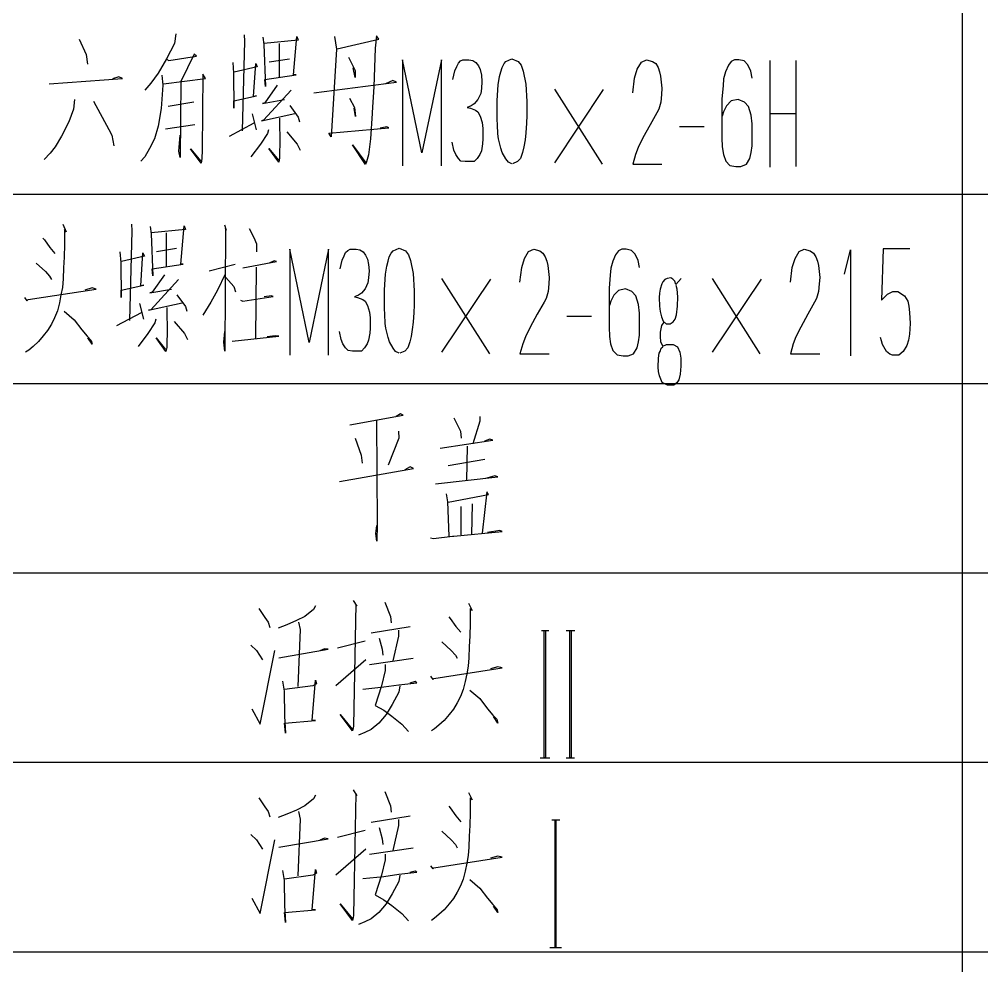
# Model space of a CAD drawing. Extents: x 0 to 2376, y 0 to 3364.
# Drawn here: x 1836.5 to 1978.8, y 821.9 to 961.8 of the extents above; entities that cross this region are included whole.
import ezdxf

# ---------------------------------------------------------------- set-up
doc = ezdxf.new("R2010")
doc.units = 0
doc.header["$MEASUREMENT"] = 0
doc.layers.add('6', color=7, linetype='Continuous')
doc.layers.add('9', color=7, linetype='Continuous')

# ---------------------------------------------------------------- blocks, each defined once
blk = doc.blocks.new('BLKENT220')
at = {"layer": '9', "color": 2, "linetype": 'Continuous'}
for p, q in [((1880.31, 847.137), (1880.05, 846.588)), ((1885.91, 847.922), (1886.43, 847.059)), ((1886.27, 847.373), (1886.07, 834.588)), ((1886.43, 847.059), (1886.27, 847.373)), ((1890.56, 847.686), (1891.4, 845.569)), ((1902.95, 847.529), (1903.48, 846.431)), ((1871.95, 846.745), (1872.84, 845.412)), ((1872.84, 845.412), (1873.31, 844.706)), ((1878.75, 845.569), (1877.54, 844.941)), ((1880.05, 846.588), (1878.75, 845.569)), ((1891.4, 845.569), (1891.5, 844.627)), ((1900.03, 845.49), (1900.24, 845.255)), ((1903.48, 846.431), (1903.22, 846.745)), ((1903.22, 846.745), (1903.22, 844.549)), ((1873.31, 844.706), (1873.57, 843.922)), ((1876.08, 844.314), (1874.82, 843.843)), ((1877.54, 844.941), (1876.08, 844.314)), ((1877.8, 844.706), (1878.07, 843.608)), ((1888.58, 843.137), (1894.33, 844.078)), ((1900.24, 845.255), (1901.07, 844.078)), ((1901.07, 844.078), (1901.8, 843.216)), ((1903.22, 844.549), (1903.16, 842.667)), ((1878.07, 843.608), (1877.7, 835.216)), ((1892.6, 842.667), (1891.76, 838.98)), ((1892.6, 843.529), (1892.6, 842.667)), ((1903.16, 842.667), (1903.06, 841.098)), ((1916.44, 843.44), (1915.29, 843.44)), ((1915.71, 843.44), (1915.71, 824.64)), ((1915.92, 824.64), (1915.92, 843.44)), ((1870.75, 841.333), (1871.58, 840.549)), ((1883.56, 840.941), (1887.69, 841.961)), ((1889.73, 842.353), (1890.2, 840.706)), ((1899.03, 841.804), (1900.39, 840.549)), ((1903.06, 841.098), (1903.01, 839.451)), ((1871.58, 840.549), (1872.05, 839.843)), ((1872.05, 839.843), (1872.47, 839.137)), ((1872.16, 829.647), (1874.3, 840.549)), ((1874.93, 839.451), (1882.2, 840.706)), ((1881.67, 840.784), (1880.99, 840.471)), ((1882.2, 840.706), (1881.67, 840.784)), ((1890.2, 840.706), (1890.3, 839.843)), ((1900.39, 840.549), (1901.02, 839.843)), ((1901.02, 839.843), (1901.28, 839.373)), ((1883.35, 835.373), (1887.79, 839.216)), ((1888.31, 838.431), (1894.75, 839.373)), ((1890.61, 838.431), (1890.61, 837.569)), ((1903.01, 839.451), (1902.9, 838.196)), ((1890.61, 837.569), (1890.09, 835.294)), ((1897.83, 836.392), (1907.92, 837.961)), ((1902.69, 837.098), (1902.48, 835.922)), ((1902.9, 838.196), (1902.69, 837.098)), ((1907.29, 838.118), (1906.2, 837.804)), ((1907.92, 837.961), (1907.29, 838.118)), ((1875.45, 836), (1875.71, 834.51)), ((1879.84, 830.196), (1880.31, 836.157)), ((1880.47, 835.608), (1879.95, 835.294)), ((1880.31, 836.157), (1880.47, 835.608)), ((1890.41, 835.137), (1892.65, 835.451)), ((1892.65, 835.451), (1895.32, 835.765)), ((1895.06, 835.922), (1894.27, 835.686)), ((1895.32, 835.765), (1895.06, 835.922)), ((1897.31, 836.706), (1897.67, 836.235)), ((1897.67, 836.235), (1897.83, 836.392)), ((1902.48, 835.922), (1902.17, 834.745)), ((1875.71, 834.51), (1875.76, 830.824)), ((1879.95, 835.294), (1875.76, 834.745)), ((1886.07, 834.588), (1885.96, 829.412)), ((1887.32, 834.824), (1890.41, 835.137)), ((1890.09, 835.294), (1889.15, 832.392)), ((1892.65, 834.353), (1891.66, 832.549)), ((1892.81, 835.294), (1892.65, 834.353)), ((1902.17, 834.745), (1901.75, 833.725)), ((1903.16, 834.667), (1904.63, 833.412)), ((1891.66, 832.549), (1890.77, 831.059)), ((1901.28, 832.784), (1900.71, 831.843)), ((1901.75, 833.725), (1901.28, 832.784)), ((1904.63, 833.412), (1905.78, 831.922)), ((1870.9, 831.922), (1872.16, 829.647)), ((1889.15, 832.392), (1890.41, 831.686)), ((1890.41, 831.686), (1891.61, 830.824)), ((1900.71, 831.843), (1900.08, 831.059)), ((1905.78, 831.922), (1906.56, 830.98)), ((1875.76, 830.824), (1875.87, 828.314)), ((1875.76, 829.804), (1880.31, 830.196)), ((1875.87, 828.314), (1875.76, 829.804)), ((1880.31, 830.196), (1879.84, 830.196)), ((1885.8, 828.627), (1883.97, 831.059)), ((1883.97, 831.059), (1885.8, 828.863)), ((1889.67, 829.804), (1888.58, 828.863)), ((1890.77, 831.059), (1889.67, 829.804)), ((1891.61, 830.824), (1893.07, 829.647)), ((1899.35, 830.196), (1898.56, 829.49)), ((1900.08, 831.059), (1899.35, 830.196)), ((1906.56, 830.98), (1907.14, 830.353)), ((1907.29, 829.804), (1906.67, 830.745)), ((1907.14, 830.353), (1907.29, 829.804)), ((1885.91, 829.02), (1885.8, 828.627)), ((1885.96, 829.412), (1885.91, 829.02)), ((1887.63, 828.392), (1886.69, 828)), ((1888.58, 828.863), (1887.63, 828.392)), ((1893.07, 829.647), (1894.07, 828.549)), ((1897.93, 828.941), (1897.46, 828.627)), ((1898.56, 829.49), (1897.93, 828.941)), ((1914.98, 824.64), (1916.71, 824.64))]:
    blk.add_line(p, q, dxfattribs=at)
blk = doc.blocks.new('BLKENT221')
at = {"layer": '9', "color": 2, "linetype": 'Continuous'}
for p, q in [((1885.91, 875.922), (1886.43, 875.059)), ((1886.27, 875.373), (1886.07, 862.588)), ((1886.43, 875.059), (1886.27, 875.373)), ((1890.56, 875.686), (1891.4, 873.569)), ((1902.95, 875.529), (1903.48, 874.431)), ((1871.95, 874.745), (1872.84, 873.412)), ((1880.05, 874.588), (1878.75, 873.569)), ((1880.31, 875.137), (1880.05, 874.588)), ((1903.48, 874.431), (1903.22, 874.745)), ((1903.22, 874.745), (1903.22, 872.549)), ((1872.84, 873.412), (1873.31, 872.706)), ((1873.31, 872.706), (1873.57, 871.922)), ((1877.54, 872.941), (1876.08, 872.314)), ((1878.75, 873.569), (1877.54, 872.941)), ((1877.8, 872.706), (1878.07, 871.608)), ((1891.4, 873.569), (1891.5, 872.627)), ((1900.03, 873.49), (1900.24, 873.255)), ((1900.24, 873.255), (1901.07, 872.078)), ((1903.22, 872.549), (1903.16, 870.667)), ((1876.08, 872.314), (1874.82, 871.843)), ((1878.07, 871.608), (1877.7, 863.216)), ((1888.58, 871.137), (1894.33, 872.078)), ((1892.6, 871.529), (1892.6, 870.667)), ((1901.07, 872.078), (1901.8, 871.216)), ((1914.82, 871.44), (1913.73, 871.44)), ((1914.14, 852.64), (1914.14, 871.44)), ((1914.35, 871.44), (1914.35, 852.64)), ((1918.69, 871.44), (1917.39, 871.44)), ((1917.91, 852.64), (1917.91, 871.44)), ((1918.12, 871.44), (1918.12, 852.64)), ((1883.56, 868.941), (1887.69, 869.961)), ((1889.73, 870.353), (1890.2, 868.706)), ((1892.6, 870.667), (1891.76, 866.98)), ((1899.03, 869.804), (1900.39, 868.549)), ((1903.16, 870.667), (1903.06, 869.098)), ((1870.75, 869.333), (1871.58, 868.549)), ((1871.58, 868.549), (1872.05, 867.843)), ((1872.16, 857.647), (1874.3, 868.549)), ((1874.93, 867.451), (1882.2, 868.706)), ((1881.67, 868.784), (1880.99, 868.471)), ((1882.2, 868.706), (1881.67, 868.784)), ((1890.2, 868.706), (1890.3, 867.843)), ((1900.39, 868.549), (1901.02, 867.843)), ((1903.06, 869.098), (1903.01, 867.451)), ((1872.05, 867.843), (1872.47, 867.137)), ((1883.35, 863.373), (1887.79, 867.216)), ((1888.31, 866.431), (1894.75, 867.373)), ((1901.02, 867.843), (1901.28, 867.373)), ((1903.01, 867.451), (1902.9, 866.196)), ((1890.61, 865.569), (1890.09, 863.294)), ((1890.61, 866.431), (1890.61, 865.569)), ((1897.83, 864.392), (1907.92, 865.961)), ((1902.9, 866.196), (1902.69, 865.098)), ((1907.29, 866.118), (1906.2, 865.804)), ((1907.92, 865.961), (1907.29, 866.118)), ((1875.45, 864), (1875.71, 862.51)), ((1879.84, 858.196), (1880.31, 864.157)), ((1880.31, 864.157), (1880.47, 863.608)), ((1895.06, 863.922), (1894.27, 863.686)), ((1895.32, 863.765), (1895.06, 863.922)), ((1897.31, 864.706), (1897.67, 864.235)), ((1897.67, 864.235), (1897.83, 864.392)), ((1902.48, 863.922), (1902.17, 862.745)), ((1902.69, 865.098), (1902.48, 863.922)), ((1875.71, 862.51), (1875.76, 858.824)), ((1879.95, 863.294), (1875.76, 862.745)), ((1880.47, 863.608), (1879.95, 863.294)), ((1886.07, 862.588), (1885.96, 857.412)), ((1887.32, 862.824), (1890.41, 863.137)), ((1890.09, 863.294), (1889.15, 860.392)), ((1890.41, 863.137), (1892.65, 863.451)), ((1892.65, 863.451), (1895.32, 863.765)), ((1892.81, 863.294), (1892.65, 862.353)), ((1902.17, 862.745), (1901.75, 861.725)), ((1903.16, 862.667), (1904.63, 861.412)), ((1892.65, 862.353), (1891.66, 860.549)), ((1901.75, 861.725), (1901.28, 860.784)), ((1904.63, 861.412), (1905.78, 859.922)), ((1870.9, 859.922), (1872.16, 857.647)), ((1889.15, 860.392), (1890.41, 859.686)), ((1890.41, 859.686), (1891.61, 858.824)), ((1891.66, 860.549), (1890.77, 859.059)), ((1900.71, 859.843), (1900.08, 859.059)), ((1901.28, 860.784), (1900.71, 859.843)), ((1905.78, 859.922), (1906.56, 858.98)), ((1875.76, 858.824), (1875.87, 856.314)), ((1875.76, 857.804), (1880.31, 858.196)), ((1880.31, 858.196), (1879.84, 858.196)), ((1885.8, 856.627), (1883.97, 859.059)), ((1883.97, 859.059), (1885.8, 856.863)), ((1890.77, 859.059), (1889.67, 857.804)), ((1891.61, 858.824), (1893.07, 857.647)), ((1899.35, 858.196), (1898.56, 857.49)), ((1900.08, 859.059), (1899.35, 858.196)), ((1906.56, 858.98), (1907.14, 858.353)), ((1907.29, 857.804), (1906.67, 858.745)), ((1907.14, 858.353), (1907.29, 857.804)), ((1875.87, 856.314), (1875.76, 857.804)), ((1885.91, 857.02), (1885.8, 856.627)), ((1885.96, 857.412), (1885.91, 857.02)), ((1888.58, 856.863), (1887.63, 856.392)), ((1889.67, 857.804), (1888.58, 856.863)), ((1893.07, 857.647), (1894.07, 856.549)), ((1897.93, 856.941), (1897.46, 856.627)), ((1898.56, 857.49), (1897.93, 856.941)), ((1887.63, 856.392), (1886.69, 856)), ((1913.57, 852.64), (1914.98, 852.64)), ((1914.35, 852.64), (1914.14, 852.64)), ((1917.39, 852.64), (1918.64, 852.64)), ((1918.12, 852.64), (1917.91, 852.64))]:
    blk.add_line(p, q, dxfattribs=at)
blk = doc.blocks.new('BLKENT222')
at = {"layer": '9', "color": 2, "linetype": 'Continuous'}
for p, q in [((1885.39, 901.882), (1893.28, 903.294)), ((1889.36, 902.51), (1889.46, 887.137)), ((1892.92, 903.529), (1892.24, 903.137)), ((1893.28, 903.294), (1892.92, 903.529)), ((1900.76, 902.902), (1901.75, 900.941)), ((1904.63, 902.431), (1903.58, 899.059)), ((1904.63, 903.137), (1904.63, 902.431)), ((1892.6, 900.941), (1892.65, 899.922)), ((1901.75, 900.941), (1901.86, 899.922)), ((1886.17, 899.922), (1887.06, 897.412)), ((1892.65, 899.922), (1891.08, 895.922)), ((1898.77, 898.431), (1906.56, 899.608)), ((1906.09, 899.765), (1905.31, 899.451)), ((1906.56, 899.608), (1906.09, 899.765)), ((1902.75, 898.745), (1902.64, 893.647)), ((1887.06, 897.412), (1887.22, 896.235)), ((1905.36, 896.784), (1899.92, 895.843)), ((1883.87, 893.49), (1894.8, 895.451)), ((1894.33, 895.686), (1893.54, 895.216)), ((1894.8, 895.451), (1894.33, 895.686)), ((1898.09, 893.176), (1907.29, 894.196)), ((1906.82, 894.353), (1905.46, 893.961)), ((1907.29, 894.196), (1906.82, 894.353)), ((1899.66, 891.686), (1899.87, 890.51)), ((1899.92, 890.431), (1905.93, 891.608)), ((1905.67, 892), (1904.99, 885.882)), ((1905.93, 891.608), (1905.67, 892)), ((1899.87, 890.51), (1900.03, 885.412)), ((1901.8, 889.804), (1901.8, 885.647)), ((1903.48, 890.196), (1903.37, 885.647)), ((1889.25, 885.804), (1889.41, 886.98)), ((1889.46, 887.137), (1889.41, 884.706)), ((1889.41, 884.706), (1889.25, 885.804)), ((1897.78, 885.098), (1900.6, 885.412)), ((1900.6, 885.412), (1900.76, 885.412)), ((1900.76, 885.412), (1907.92, 886.118)), ((1907.56, 886.275), (1905.78, 885.961)), ((1907.92, 886.118), (1907.56, 886.275)), ((1897.31, 885.176), (1897.78, 885.098))]:
    blk.add_line(p, q, dxfattribs=at)
blk = doc.blocks.new('BLKENT223')
at = {"layer": '9', "color": 2, "linetype": 'Continuous'}
for p, q in [((1842.95, 931.529), (1843.48, 930.431)), ((1843.48, 930.431), (1843.22, 930.745)), ((1843.22, 930.745), (1843.22, 928.549)), ((1853.1, 931.529), (1853.15, 930.588)), ((1855.87, 931.216), (1856.03, 930.118)), ((1861.1, 930.745), (1856.03, 930.275)), ((1860.42, 925.647), (1860.89, 931.294)), ((1860.89, 931.294), (1861.1, 930.745)), ((1866.85, 931.451), (1867.11, 930.667)), ((1867.01, 930.902), (1866.9, 912.784)), ((1867.11, 930.667), (1867.01, 930.902)), ((1870.51, 930.902), (1871.19, 929.569)), ((1840.03, 929.49), (1840.24, 929.255)), ((1853.15, 930.588), (1852.84, 917.333)), ((1856.03, 930.118), (1856.29, 923.922)), ((1858.27, 930.275), (1858.27, 925.255)), ((1871.19, 929.569), (1871.61, 928.627)), ((1840.24, 929.255), (1841.07, 928.078)), ((1841.07, 928.078), (1841.8, 927.216)), ((1843.22, 928.549), (1843.16, 926.667)), ((1856.81, 927.529), (1859.79, 928)), ((1871.61, 928.627), (1871.61, 927.451)), ((1891.79, 927.6), (1892.68, 928)), ((1892.68, 928), (1893.62, 927.6)), ((1964.24, 927.92), (1964.03, 920.32)), ((1968.21, 927.92), (1964.24, 927.92)), ((1843.16, 926.667), (1843.06, 925.098)), ((1851.42, 927.451), (1851.53, 925.882)), ((1855.03, 926.824), (1851.63, 926.039)), ((1854.51, 922.431), (1854.82, 927.294)), ((1854.82, 927.294), (1855.03, 926.824)), ((1879.4, 914.08), (1876.52, 927.84)), ((1876.52, 927.84), (1876.52, 912.16)), ((1882.27, 927.84), (1879.4, 914.08)), ((1882.27, 912.16), (1882.27, 927.84)), ((1884.29, 926.24), (1884.55, 926.88)), ((1884.55, 926.88), (1884.78, 927.36)), ((1884.78, 927.36), (1885.1, 927.68)), ((1885.1, 927.68), (1885.46, 927.84)), ((1885.46, 927.84), (1886.35, 927.84)), ((1886.35, 927.84), (1886.9, 927.76)), ((1886.9, 927.76), (1887.37, 927.44)), ((1887.37, 927.44), (1887.74, 926.96)), ((1887.74, 926.96), (1888, 926.4)), ((1891.06, 926.08), (1891.24, 926.72)), ((1891.24, 926.72), (1891.53, 927.28)), ((1891.53, 927.28), (1891.79, 927.6)), ((1893.62, 927.6), (1894.09, 927.04)), ((1894.09, 927.04), (1894.38, 926.16)), ((1910.82, 925.12), (1911.24, 926.48)), ((1911.24, 926.48), (1911.84, 927.52)), ((1911.84, 927.52), (1912.6, 927.84)), ((1912.6, 927.84), (1913.49, 927.6)), ((1913.49, 927.6), (1913.96, 927.28)), ((1913.96, 927.28), (1914.3, 926.72)), ((1914.3, 926.72), (1914.54, 926.08)), ((1924.71, 927.04), (1924.29, 926.08)), ((1925.12, 927.6), (1924.71, 927.04)), ((1925.62, 927.84), (1925.12, 927.6)), ((1926.27, 927.84), (1925.62, 927.84)), ((1927.06, 927.68), (1926.27, 927.84)), ((1927.58, 927.12), (1927.06, 927.68)), ((1928.05, 926.16), (1927.58, 927.12)), ((1950.82, 925.12), (1951.24, 926.48)), ((1951.24, 926.48), (1951.84, 927.52)), ((1951.84, 927.52), (1952.6, 927.84)), ((1952.6, 927.84), (1953.49, 927.6)), ((1953.49, 927.6), (1953.96, 927.28)), ((1953.96, 927.28), (1954.3, 926.72)), ((1954.3, 926.72), (1954.54, 926.08)), ((1958.54, 924.16), (1959.42, 927.76)), ((1959.42, 927.76), (1959.42, 912.08)), ((1839.03, 925.804), (1840.39, 924.549)), ((1843.06, 925.098), (1843.01, 923.451)), ((1851.53, 925.882), (1851.58, 920.706)), ((1856.18, 924.941), (1860.78, 925.647)), ((1860.78, 925.647), (1860.42, 925.647)), ((1864.6, 924.627), (1868.47, 925.647)), ((1869.57, 925.098), (1874.54, 926.039)), ((1871.56, 925.176), (1871.45, 914.667)), ((1874.22, 926.118), (1873.49, 925.804)), ((1874.54, 926.039), (1874.22, 926.118)), ((1883.97, 924.96), (1884.13, 925.6)), ((1884.13, 925.6), (1884.29, 926.24)), ((1888, 926.4), (1888.18, 925.6)), ((1888.18, 925.6), (1888.26, 924.64)), ((1890.69, 924.16), (1890.88, 925.36)), ((1890.88, 925.36), (1891.06, 926.08)), ((1894.38, 926.16), (1894.75, 924.24)), ((1910.56, 922.96), (1910.82, 925.12)), ((1914.54, 926.08), (1914.69, 925.44)), ((1914.69, 925.44), (1914.88, 923.68)), ((1924.29, 926.08), (1924, 925.04)), ((1928.24, 925.12), (1928.05, 926.16)), ((1950.56, 922.96), (1950.82, 925.12)), ((1954.54, 926.08), (1954.69, 925.44)), ((1954.69, 925.44), (1954.88, 923.68)), ((1840.39, 924.549), (1841.02, 923.843)), ((1841.02, 923.843), (1841.28, 923.373)), ((1856.29, 923.922), (1856.18, 924.941)), ((1858.01, 924.078), (1856.18, 921.49)), ((1866.95, 924.157), (1865.86, 921.804)), ((1867.06, 923.686), (1868.26, 922.353)), ((1888.26, 924.64), (1888.18, 923.6)), ((1890.54, 921.84), (1890.69, 924.16)), ((1894.75, 924.24), (1894.9, 921.68)), ((1914.88, 923.68), (1914.82, 922.72)), ((1923.92, 924), (1923.76, 922.08)), ((1924, 925.04), (1923.92, 924)), ((1954.88, 923.68), (1954.82, 922.72)), ((1843.01, 923.451), (1842.9, 922.196)), ((1851.58, 921.804), (1854.93, 922.51)), ((1854.93, 922.51), (1854.51, 922.431)), ((1860.05, 923.373), (1855.97, 918.902)), ((1868.26, 922.353), (1868.52, 921.569)), ((1888.08, 922.88), (1887.66, 922)), ((1888.18, 923.6), (1888.08, 922.88)), ((1906.09, 912.4), (1899.03, 923.52)), ((1899.03, 912.64), (1906.25, 923.44)), ((1914.82, 922.72), (1914.72, 921.6)), ((1931.53, 922.72), (1931.29, 921.92)), ((1931.69, 923.04), (1931.53, 922.72)), ((1932, 923.36), (1931.69, 923.04)), ((1932.31, 923.52), (1932, 923.36)), ((1932.86, 923.6), (1932.31, 923.52)), ((1933.15, 923.44), (1932.86, 923.6)), ((1933.44, 923.12), (1933.15, 923.44)), ((1933.62, 922.64), (1933.44, 923.12)), ((1934.38, 923.52), (1933.62, 922.64)), ((1933.8, 921.92), (1933.67, 922.48)), ((1946.09, 912.4), (1939.03, 923.52)), ((1939.03, 912.64), (1946.25, 923.44)), ((1954.82, 922.72), (1954.72, 921.6)), ((1837.83, 920.392), (1847.92, 921.961)), ((1842.69, 921.098), (1842.48, 919.922)), ((1842.9, 922.196), (1842.69, 921.098)), ((1847.29, 922.118), (1846.2, 921.804)), ((1847.92, 921.961), (1847.29, 922.118)), ((1851.58, 920.706), (1851.58, 921.804)), ((1855.82, 921.412), (1859.06, 921.961)), ((1856.18, 921.49), (1855.82, 921.412)), ((1859.84, 921.098), (1861.1, 919.373)), ((1865.86, 921.804), (1864.86, 920)), ((1869.57, 920.157), (1874.07, 920.863)), ((1873.8, 920.941), (1872.76, 920.784)), ((1874.07, 920.863), (1873.8, 920.941)), ((1886.67, 921.04), (1886.09, 920.8)), ((1886.09, 920.8), (1886.56, 920.72)), ((1887.14, 921.36), (1886.67, 921.04)), ((1887.66, 922), (1887.14, 921.36)), ((1890.54, 919.04), (1890.54, 921.84)), ((1894.9, 921.68), (1894.9, 919.6)), ((1914.72, 921.6), (1914.41, 920.56)), ((1923.76, 922.08), (1923.76, 916.32)), ((1924.44, 921.04), (1924, 920.16)), ((1925.12, 921.76), (1924.44, 921.04)), ((1926.17, 922), (1925.12, 921.76)), ((1927.11, 921.6), (1926.17, 922)), ((1927.69, 920.96), (1927.11, 921.6)), ((1928.08, 919.68), (1927.69, 920.96)), ((1931.19, 921.36), (1931.14, 920.72)), ((1931.29, 921.92), (1931.19, 921.36)), ((1933.88, 920.8), (1933.8, 921.92)), ((1933.86, 919.44), (1933.88, 920.8)), ((1954.72, 921.6), (1954.41, 920.56)), ((1964.03, 920.32), (1964.89, 921.2)), ((1964.89, 921.2), (1965.67, 921.6)), ((1965.67, 921.6), (1966.43, 921.6)), ((1966.43, 921.6), (1967.42, 920.96)), ((1967.42, 920.96), (1967.9, 920.16)), ((1837.31, 920.706), (1837.67, 920.235)), ((1837.67, 920.235), (1837.83, 920.392)), ((1842.48, 919.922), (1842.17, 918.745)), ((1854.3, 919.843), (1854.88, 917.49)), ((1855.66, 918.824), (1860.63, 919.922)), ((1861.1, 919.373), (1861.31, 918.667)), ((1864.86, 920), (1863.66, 918.118)), ((1869.26, 920.314), (1869.57, 920.157)), ((1886.56, 920.72), (1887.32, 920.4)), ((1887.32, 920.4), (1887.69, 920.16)), ((1887.69, 920.16), (1888.03, 919.52)), ((1888.03, 919.52), (1888.31, 918.56)), ((1894.9, 919.6), (1894.88, 918.48)), ((1914.12, 920), (1913.12, 918.24)), ((1914.41, 920.56), (1914.12, 920)), ((1924, 920.16), (1923.82, 919.52)), ((1928.24, 918.4), (1928.08, 919.68)), ((1931.14, 920.72), (1931.19, 919.44)), ((1931.19, 919.44), (1931.29, 918.64)), ((1933.7, 918.16), (1933.86, 919.44)), ((1954.12, 920), (1953.12, 918.24)), ((1954.41, 920.56), (1954.12, 920)), ((1967.9, 920.16), (1968.08, 919.44)), ((1968.08, 919.44), (1968.18, 918.48)), ((1842.17, 918.745), (1841.75, 917.725)), ((1843.16, 918.667), (1844.63, 917.412)), ((1850.95, 916.549), (1854.61, 918.51)), ((1855.97, 918.902), (1855.66, 918.824)), ((1858.33, 919.216), (1858.38, 915.294)), ((1888.31, 918.56), (1888.39, 917.68)), ((1890.56, 918.24), (1890.54, 919.04)), ((1890.61, 916.88), (1890.56, 918.24)), ((1894.88, 918.48), (1894.77, 917.04)), ((1913.12, 918.24), (1912.08, 916.32)), ((1928.24, 916.24), (1928.24, 918.4)), ((1931.29, 918.64), (1931.5, 917.84)), ((1933.49, 917.52), (1933.7, 918.16)), ((1953.12, 918.24), (1952.08, 916.32)), ((1968.18, 918.48), (1968.24, 916.88)), ((1841.28, 916.784), (1840.71, 915.843)), ((1841.75, 917.725), (1841.28, 916.784)), ((1844.63, 917.412), (1845.78, 915.922)), ((1856.55, 916.941), (1855.56, 915.373)), ((1856.71, 917.49), (1856.55, 916.941)), ((1859.42, 917.176), (1860.94, 915.373)), ((1888.39, 917.68), (1888.39, 916.16)), ((1890.75, 916.16), (1890.61, 916.88)), ((1894.77, 917.04), (1894.64, 916)), ((1921.12, 917.92), (1917.49, 917.92)), ((1931.5, 916.56), (1931.29, 915.6)), ((1931.5, 917.84), (1931.71, 917.2)), ((1931.82, 917.04), (1931.5, 916.56)), ((1931.71, 917.2), (1932.16, 916.8)), ((1932.16, 916.8), (1932.76, 916.8)), ((1932.76, 916.8), (1933.2, 917.12)), ((1933.2, 917.12), (1933.49, 917.52)), ((1968.24, 916.88), (1968.16, 915.28)), ((1840.71, 915.843), (1840.08, 915.059)), ((1845.78, 915.922), (1846.56, 914.98)), ((1855.56, 915.373), (1854.09, 913.49)), ((1858.38, 915.294), (1858.33, 914.275)), ((1860.94, 915.373), (1861.41, 914.51)), ((1866.75, 914.118), (1866.9, 915.686)), ((1884.13, 914.48), (1883.87, 915.68)), ((1888.37, 915.44), (1888.18, 914.4)), ((1888.39, 916.16), (1888.37, 915.44)), ((1891.06, 914.8), (1890.75, 916.16)), ((1894.64, 916), (1894.48, 914.96)), ((1912.08, 916.32), (1911.37, 914.88)), ((1923.76, 916.32), (1923.82, 914.96)), ((1928.1, 914.16), (1928.24, 915.12)), ((1928.24, 915.12), (1928.24, 916.24)), ((1931.29, 915.6), (1931.29, 914.96)), ((1952.08, 916.32), (1951.37, 914.88)), ((1968.16, 915.28), (1968, 914.4)), ((1839.35, 914.196), (1838.56, 913.49)), ((1840.08, 915.059), (1839.35, 914.196)), ((1846.56, 914.98), (1847.14, 914.353)), ((1847.29, 913.804), (1846.67, 914.745)), ((1847.14, 914.353), (1847.29, 913.804)), ((1858.22, 912.706), (1856.76, 914.745)), ((1856.76, 914.745), (1858.17, 913.02)), ((1858.33, 914.275), (1858.33, 913.333)), ((1866.9, 912.784), (1866.75, 914.118)), ((1868, 914.275), (1874.9, 914.98)), ((1874.38, 915.059), (1873.18, 914.902)), ((1874.9, 914.98), (1874.38, 915.059)), ((1884.39, 913.84), (1884.13, 914.48)), ((1884.78, 913.28), (1884.39, 913.84)), ((1887.95, 913.84), (1887.58, 913.28)), ((1888.18, 914.4), (1887.95, 913.84)), ((1891.27, 914.16), (1891.06, 914.8)), ((1891.79, 913.2), (1891.27, 914.16)), ((1894.27, 914.16), (1893.96, 913.28)), ((1894.48, 914.96), (1894.27, 914.16)), ((1910.98, 913.84), (1910.56, 912.4)), ((1911.37, 914.88), (1910.98, 913.84)), ((1923.82, 914.96), (1923.97, 913.84)), ((1923.97, 913.84), (1924.31, 912.88)), ((1927.87, 913.28), (1928.1, 914.16)), ((1931.29, 914.96), (1931.32, 914.16)), ((1931.32, 914.16), (1931.66, 913.52)), ((1931.66, 913.52), (1932.24, 913.76)), ((1932.24, 913.76), (1933.2, 913.76)), ((1933.2, 913.76), (1933.86, 913.44)), ((1950.98, 913.84), (1950.56, 912.4)), ((1951.37, 914.88), (1950.98, 913.84)), ((1964.03, 914.32), (1963.87, 914.8)), ((1964.16, 913.76), (1964.03, 914.32)), ((1964.78, 912.72), (1964.16, 913.76)), ((1968, 914.4), (1967.76, 913.6)), ((1837.93, 912.941), (1837.46, 912.627)), ((1838.56, 913.49), (1837.93, 912.941)), ((1858.33, 913.333), (1858.22, 912.706)), ((1885.18, 912.88), (1884.78, 913.28)), ((1885.78, 912.8), (1885.18, 912.88)), ((1887.14, 912.8), (1885.78, 912.8)), ((1887.58, 913.28), (1887.14, 912.8)), ((1892.18, 912.72), (1891.79, 913.2)), ((1892.71, 912.48), (1892.18, 912.72)), ((1893.52, 912.8), (1892.81, 912.48)), ((1893.96, 913.28), (1893.52, 912.8)), ((1910.56, 912.4), (1914.88, 912.4)), ((1924.31, 912.88), (1924.94, 912.24)), ((1924.94, 912.24), (1925.83, 912.08)), ((1926.54, 912.08), (1927.37, 912.4)), ((1927.37, 912.4), (1927.87, 913.28)), ((1931.06, 911.76), (1931.16, 912.48)), ((1931.16, 912.48), (1931.29, 912.72)), ((1931.29, 912.72), (1931.42, 913.2)), ((1931.42, 913.2), (1931.69, 913.44)), ((1933.86, 913.44), (1934.2, 912.64)), ((1934.2, 912.64), (1934.33, 911.76)), ((1950.56, 912.4), (1954.88, 912.4)), ((1965.25, 912.32), (1964.78, 912.72)), ((1965.65, 912.16), (1965.25, 912.32)), ((1967.24, 912.72), (1966.59, 912.16)), ((1967.76, 913.6), (1967.24, 912.72)), ((1925.83, 912.08), (1926.54, 912.08)), ((1931.01, 910.4), (1931.06, 911.76)), ((1934.33, 911.76), (1934.35, 910.56)), ((1966.59, 912.16), (1965.65, 912.16)), ((1931.03, 909.76), (1931.01, 910.4)), ((1931.19, 909.12), (1931.03, 909.76)), ((1934.35, 910.56), (1934.27, 909.36)), ((1931.37, 908.64), (1931.19, 909.12)), ((1931.61, 908.16), (1931.37, 908.64)), ((1932.39, 907.76), (1931.61, 908.16)), ((1933.73, 908.08), (1933.33, 907.76)), ((1934.07, 908.56), (1933.73, 908.08)), ((1934.27, 909.36), (1934.07, 908.56)), ((1933.33, 907.76), (1932.39, 907.76))]:
    blk.add_line(p, q, dxfattribs=at)
blk = doc.blocks.new('BLKENT224')
at = {"layer": '9', "color": 2, "linetype": 'Continuous'}
for p, q in [((1859.67, 959.686), (1859.46, 958.275)), ((1869.76, 959.529), (1869.82, 958.588)), ((1872.54, 959.216), (1872.69, 958.118)), ((1877.09, 953.647), (1877.56, 959.294)), ((1877.56, 959.294), (1877.76, 958.745)), ((1883.15, 959.294), (1883.41, 957.412)), ((1889.37, 959.373), (1889.16, 957.569)), ((1889.69, 958.902), (1889.37, 959.373)), ((1845.4, 958.902), (1846.44, 956.627)), ((1859.46, 958.275), (1858.31, 956)), ((1869.82, 958.588), (1869.5, 945.333)), ((1877.76, 958.745), (1872.69, 958.275)), ((1872.69, 958.118), (1872.95, 951.922)), ((1874.94, 958.275), (1874.94, 953.255)), ((1883.52, 957.49), (1889.69, 958.902)), ((1846.44, 956.627), (1846.6, 955.216)), ((1858.63, 955.765), (1862.71, 956.392)), ((1862.39, 956.706), (1860.41, 952.627)), ((1862.71, 956.392), (1862.39, 956.706)), ((1883.41, 957.412), (1882.63, 944.471)), ((1889.16, 957.569), (1888.95, 951.843)), ((1858.31, 956), (1857.06, 953.882)), ((1858.31, 955.922), (1858.63, 955.765)), ((1868.09, 955.451), (1868.2, 953.882)), ((1871.18, 950.431), (1871.49, 955.294)), ((1871.49, 955.294), (1871.7, 954.824)), ((1873.48, 955.529), (1876.46, 956)), ((1885.19, 956.235), (1886.18, 954.275)), ((1896.07, 942.08), (1893.19, 955.84)), ((1893.19, 955.84), (1893.19, 940.16)), ((1898.94, 955.84), (1896.07, 942.08)), ((1898.94, 940.16), (1898.94, 955.84)), ((1901.22, 954.88), (1901.45, 955.36)), ((1901.45, 955.36), (1901.76, 955.68)), ((1901.76, 955.68), (1902.13, 955.84)), ((1902.13, 955.84), (1903.02, 955.84)), ((1903.02, 955.84), (1903.57, 955.76)), ((1903.57, 955.76), (1904.04, 955.44)), ((1904.04, 955.44), (1904.41, 954.96)), ((1904.41, 954.96), (1904.67, 954.4)), ((1907.91, 954.72), (1908.2, 955.28)), ((1908.2, 955.28), (1908.46, 955.6)), ((1908.46, 955.6), (1909.35, 956)), ((1909.35, 956), (1910.29, 955.6)), ((1910.29, 955.6), (1910.76, 955.04)), ((1910.76, 955.04), (1911.05, 954.16)), ((1927.91, 954.48), (1928.51, 955.52)), ((1928.51, 955.52), (1929.27, 955.84)), ((1929.27, 955.84), (1930.16, 955.6)), ((1930.16, 955.6), (1930.63, 955.28)), ((1930.63, 955.28), (1930.97, 954.72)), ((1941.37, 955.04), (1940.95, 954.08)), ((1941.79, 955.6), (1941.37, 955.04)), ((1942.29, 955.84), (1941.79, 955.6)), ((1942.94, 955.84), (1942.29, 955.84)), ((1943.73, 955.68), (1942.94, 955.84)), ((1944.25, 955.12), (1943.73, 955.68)), ((1944.72, 954.16), (1944.25, 955.12)), ((1947.49, 955.76), (1947.49, 940)), ((1951.36, 955.76), (1951.36, 940.08)), ((1857.06, 953.882), (1855.96, 952.392)), ((1857.63, 953.569), (1857.74, 952.078)), ((1863.65, 953.725), (1863.59, 942.51)), ((1864.07, 953.098), (1863.65, 953.725)), ((1868.2, 953.882), (1868.25, 948.706)), ((1871.7, 954.824), (1868.3, 954.039)), ((1872.85, 952.941), (1877.45, 953.647)), ((1877.45, 953.647), (1877.09, 953.647)), ((1886.18, 953.255), (1885.92, 954.667)), ((1886.18, 954.275), (1886.18, 953.255)), ((1900.64, 952.96), (1900.8, 953.6)), ((1900.8, 953.6), (1900.95, 954.24)), ((1900.95, 954.24), (1901.22, 954.88)), ((1904.67, 954.4), (1904.85, 953.6)), ((1904.85, 953.6), (1904.93, 952.64)), ((1907.54, 953.36), (1907.73, 954.08)), ((1907.73, 954.08), (1907.91, 954.72)), ((1911.05, 954.16), (1911.41, 952.24)), ((1927.49, 953.12), (1927.91, 954.48)), ((1930.97, 954.72), (1931.2, 954.08)), ((1931.2, 954.08), (1931.36, 953.44)), ((1940.95, 954.08), (1940.67, 953.04)), ((1944.9, 953.12), (1944.72, 954.16)), ((1840.95, 952.314), (1851.78, 953.098)), ((1851.25, 953.333), (1850.31, 953.02)), ((1851.78, 953.098), (1851.25, 953.333)), ((1855.96, 952.392), (1855.07, 951.373)), ((1857.84, 952.314), (1864.07, 953.098)), ((1860.41, 952.627), (1860.3, 941.412)), ((1872.95, 951.922), (1872.85, 952.941)), ((1880.07, 950.98), (1892.3, 952.549)), ((1891.78, 952.784), (1890.68, 952.314)), ((1892.3, 952.549), (1891.78, 952.784)), ((1904.93, 952.64), (1904.85, 951.6)), ((1907.2, 949.84), (1907.36, 952.16)), ((1907.36, 952.16), (1907.54, 953.36)), ((1911.41, 952.24), (1911.57, 949.68)), ((1927.23, 950.96), (1927.49, 953.12)), ((1931.36, 953.44), (1931.54, 951.68)), ((1940.67, 953.04), (1940.59, 952)), ((1857.74, 952.078), (1857.53, 948.627)), ((1876.72, 951.373), (1872.64, 946.902)), ((1874.68, 952.078), (1872.85, 949.49)), ((1888.95, 951.843), (1888.69, 948.078)), ((1904.75, 950.88), (1904.33, 950)), ((1904.85, 951.6), (1904.75, 950.88)), ((1922.76, 940.4), (1915.7, 951.52)), ((1915.7, 940.64), (1922.92, 951.44)), ((1931.49, 950.72), (1931.39, 949.6)), ((1931.54, 951.68), (1931.49, 950.72)), ((1940.59, 952), (1940.43, 950.08)), ((1844.67, 949.961), (1844.56, 948.549)), ((1847.49, 949.725), (1849.79, 945.569)), ((1862.34, 949.569), (1858.52, 948.941)), ((1868.25, 949.804), (1871.59, 950.51)), ((1868.25, 948.706), (1868.25, 949.804)), ((1871.59, 950.51), (1871.18, 950.431)), ((1872.48, 949.412), (1875.73, 949.961)), ((1872.85, 949.49), (1872.48, 949.412)), ((1885.35, 950.196), (1886.08, 948.784)), ((1903.8, 949.36), (1903.33, 949.04)), ((1904.33, 950), (1903.8, 949.36)), ((1907.2, 947.04), (1907.2, 949.84)), ((1911.57, 949.68), (1911.57, 947.6)), ((1931.39, 949.6), (1931.07, 948.56)), ((1940.43, 950.08), (1940.43, 944.32)), ((1941.79, 949.76), (1941.11, 949.04)), ((1942.84, 950), (1941.79, 949.76)), ((1943.78, 949.6), (1942.84, 950)), ((1944.35, 948.96), (1943.78, 949.6)), ((1844.56, 948.549), (1843.88, 946.667)), ((1857.53, 948.627), (1857.06, 946.039)), ((1870.97, 947.843), (1871.54, 945.49)), ((1872.33, 946.824), (1877.29, 947.922)), ((1876.51, 949.098), (1877.76, 947.373)), ((1886.24, 947.451), (1886.03, 948.706)), ((1886.08, 948.784), (1886.24, 947.451)), ((1888.69, 947.922), (1888.48, 944.157)), ((1888.69, 948.078), (1888.69, 947.922)), ((1903.33, 949.04), (1902.76, 948.8)), ((1902.76, 948.8), (1903.23, 948.72)), ((1903.23, 948.72), (1903.99, 948.4)), ((1903.99, 948.4), (1904.35, 948.16)), ((1904.35, 948.16), (1904.69, 947.52)), ((1930.78, 948), (1929.79, 946.24)), ((1931.07, 948.56), (1930.78, 948)), ((1940.67, 948.16), (1940.48, 947.52)), ((1941.11, 949.04), (1940.67, 948.16)), ((1944.75, 947.68), (1944.35, 948.96)), ((1947.49, 947.92), (1951.31, 947.92)), ((1843.88, 946.667), (1842.78, 944.549)), ((1867.62, 944.549), (1871.28, 946.51)), ((1872.64, 946.902), (1872.33, 946.824)), ((1874.99, 947.216), (1875.05, 943.294)), ((1877.76, 947.373), (1877.97, 946.667)), ((1904.69, 947.52), (1904.98, 946.56)), ((1904.98, 946.56), (1905.06, 945.68)), ((1907.23, 946.24), (1907.2, 947.04)), ((1911.54, 946.48), (1911.44, 945.04)), ((1911.57, 947.6), (1911.54, 946.48)), ((1944.9, 946.4), (1944.75, 947.68)), ((1944.9, 944.24), (1944.9, 946.4)), ((1849.79, 945.569), (1850.21, 944.706)), ((1857.06, 946.039), (1856.54, 944.157)), ((1858.16, 945.647), (1862.5, 946.275)), ((1873.37, 945.49), (1873.22, 944.941)), ((1876.09, 945.176), (1877.61, 943.373)), ((1882.31, 945.02), (1891.15, 945.804)), ((1882.63, 944.471), (1882.31, 945.02)), ((1890.89, 945.961), (1889.9, 945.725)), ((1891.15, 945.804), (1890.89, 945.961)), ((1905.06, 945.68), (1905.06, 944.16)), ((1907.28, 944.88), (1907.23, 946.24)), ((1911.44, 945.04), (1911.31, 944)), ((1929.79, 946.24), (1928.75, 944.32)), ((1937.79, 945.92), (1934.16, 945.92)), ((1842.78, 944.549), (1841.84, 942.98)), ((1850.21, 944.706), (1850.52, 943.137)), ((1856.54, 944.157), (1855.8, 942.745)), ((1860.14, 942.353), (1860.3, 944.706)), ((1873.22, 944.941), (1872.22, 943.373)), ((1888.48, 944.157), (1888.17, 941.804)), ((1900.8, 942.48), (1900.54, 943.68)), ((1905.06, 944.16), (1905.03, 943.44)), ((1907.41, 944.16), (1907.28, 944.88)), ((1907.73, 942.8), (1907.41, 944.16)), ((1911.31, 944), (1911.15, 942.96)), ((1928.75, 944.32), (1928.04, 942.88)), ((1940.43, 944.32), (1940.48, 942.96)), ((1944.9, 943.12), (1944.9, 944.24)), ((1841.84, 942.98), (1841.11, 942.039)), ((1855.8, 942.745), (1855.07, 941.49)), ((1860.3, 941.412), (1860.14, 942.353)), ((1863.44, 940.549), (1861.87, 942.667)), ((1861.87, 942.667), (1863.39, 940.863)), ((1863.59, 942.51), (1863.54, 941.255)), ((1872.22, 943.373), (1870.76, 941.49)), ((1874.89, 940.706), (1873.42, 942.745)), ((1873.42, 942.745), (1874.84, 941.02)), ((1875.05, 943.294), (1874.99, 942.275)), ((1874.99, 942.275), (1874.99, 941.333)), ((1877.61, 943.373), (1878.08, 942.51)), ((1887.7, 940.392), (1885.82, 943.294)), ((1885.82, 943.294), (1887.75, 940.627)), ((1901.06, 941.84), (1900.8, 942.48)), ((1904.85, 942.4), (1904.61, 941.84)), ((1905.03, 943.44), (1904.85, 942.4)), ((1907.93, 942.16), (1907.73, 942.8)), ((1908.46, 941.2), (1907.93, 942.16)), ((1910.94, 942.16), (1910.63, 941.28)), ((1911.15, 942.96), (1910.94, 942.16)), ((1928.04, 942.88), (1927.65, 941.84)), ((1940.48, 942.96), (1940.64, 941.84)), ((1944.54, 941.28), (1944.77, 942.16)), ((1944.77, 942.16), (1944.9, 943.12)), ((1841.11, 942.039), (1840.22, 941.098)), ((1855.07, 941.49), (1854.5, 940.863)), ((1863.54, 941.255), (1863.44, 940.549)), ((1874.99, 941.333), (1874.89, 940.706)), ((1887.86, 940.784), (1887.7, 940.392)), ((1888.17, 941.804), (1887.86, 940.784)), ((1901.45, 941.28), (1901.06, 941.84)), ((1901.84, 940.88), (1901.45, 941.28)), ((1902.44, 940.8), (1901.84, 940.88)), ((1903.8, 940.8), (1902.44, 940.8)), ((1904.25, 941.28), (1903.8, 940.8)), ((1904.61, 941.84), (1904.25, 941.28)), ((1908.85, 940.72), (1908.46, 941.2)), ((1909.37, 940.48), (1908.85, 940.72)), ((1910.18, 940.8), (1909.48, 940.48)), ((1910.63, 941.28), (1910.18, 940.8)), ((1927.65, 941.84), (1927.23, 940.4)), ((1940.64, 941.84), (1940.98, 940.88)), ((1940.98, 940.88), (1941.61, 940.24)), ((1944.04, 940.4), (1944.54, 941.28)), ((1927.23, 940.4), (1931.54, 940.4)), ((1941.61, 940.24), (1942.5, 940.08)), ((1942.5, 940.08), (1943.2, 940.08)), ((1943.2, 940.08), (1944.04, 940.4))]:
    blk.add_line(p, q, dxfattribs=at)
blk = doc.blocks.new('BLKENT201')
at = {"layer": '9'}
for name in ['BLKENT224', 'BLKENT223', 'BLKENT222', 'BLKENT221', 'BLKENT220']:
    blk.add_blockref(name, (0, 0), dxfattribs=at)
blk = doc.blocks.new('BLKENT184')
at = {"layer": '9', "color": 1, "linetype": 'Continuous'}
for p, q in [((1976, 280), (1976, 1664)), ((1616, 936), (2336, 936)), ((1616, 908), (2336, 908)), ((1616, 880), (2336, 880)), ((1616, 852), (2336, 852)), ((1616, 824), (2336, 824))]:
    blk.add_line(p, q, dxfattribs=at)
at = {"layer": '9'}
blk.add_blockref('BLKENT201', (0, 0), dxfattribs=at)

msp = doc.modelspace()

# ---------------------------------------------------------------- block references
at = {"layer": '6'}
msp.add_blockref('BLKENT184', (0, 0), dxfattribs=at)

doc.saveas('drawing.dxf')
